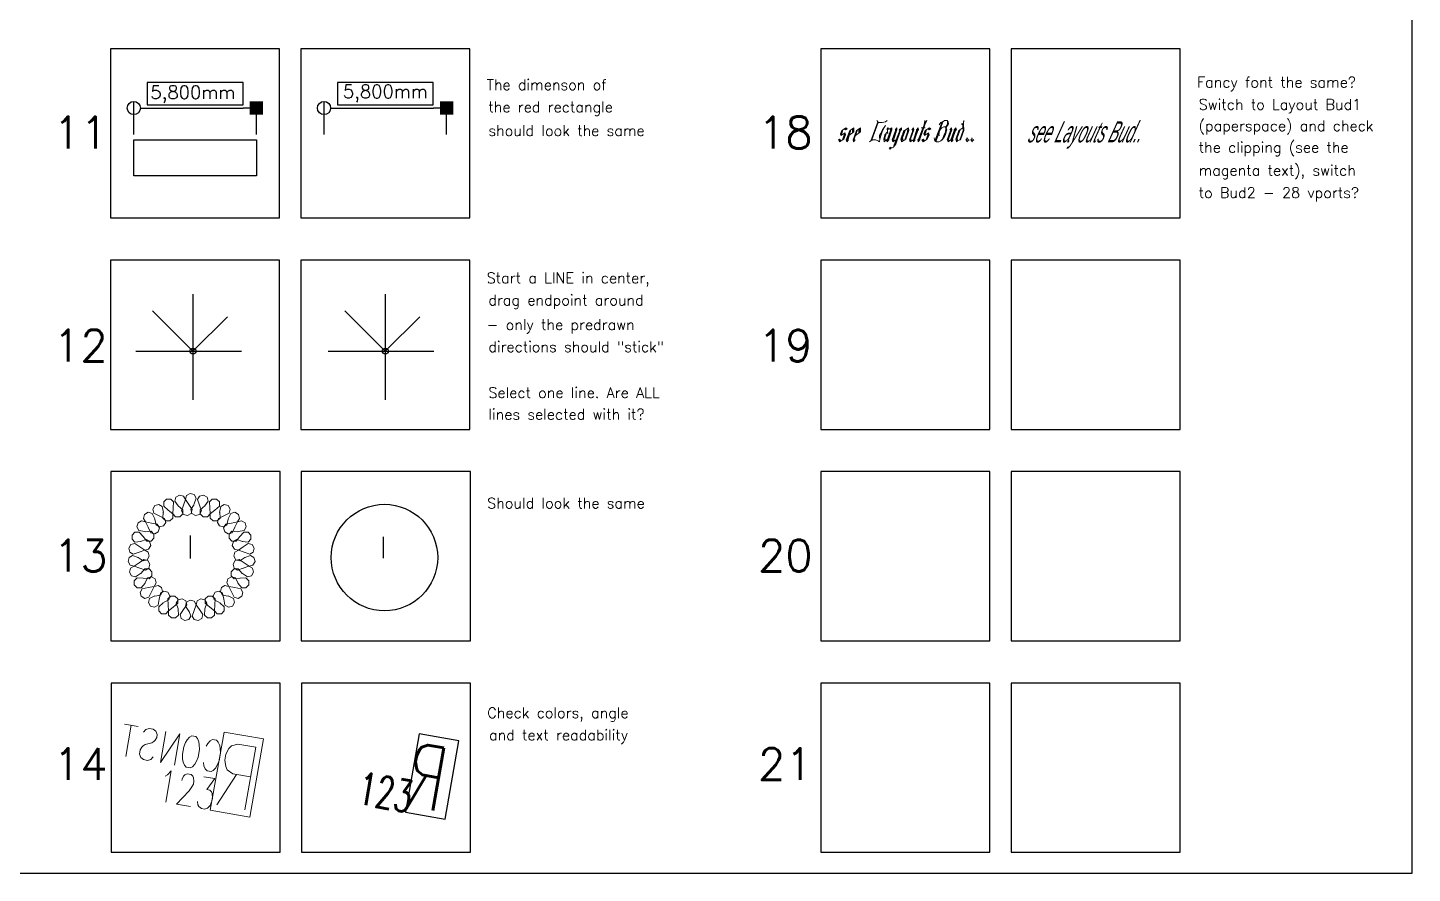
# Model space of a CAD drawing. Header units: millimetres. Extents: x -1200100 to -1200000, y -800080 to -800000.
# Drawn here: x -1200065.5 to -1200000, y -800080 to -800040 of the extents above; entities that cross this region are included whole.
import ezdxf

# ---------------------------------------------------------------- set-up
doc = ezdxf.new("R2010")
doc.units = ezdxf.units.MM
doc.header["$LTSCALE"] = 0.05
doc.header["$PDMODE"] = 4
doc.header["$PDSIZE"] = 2
for name, color, linetype in [('Drawing Contents', 9, 'Continuous'), ('In Question', 7, 'Continuous'), ('Should Look Like This', 7, 'Continuous')]:
    doc.layers.add(name, color=color, linetype=linetype)
doc.styles.add('Fancy', font='gothici.shx', dxfattribs={"width": 0.5, "oblique": 20, "height": 1})
doc.styles.get("Standard").update_dxf_attribs({"font": 'simplex.shx'})
doc.linetypes.add('IZOLACE', pattern='A,0.00254,-2.54,[134,ltypeshp.shx,S=2.54,R=0,X=-2.54,Y=0],-5.08,[134,ltypeshp.shx,S=2.54,R=180,X=2.54,Y=0],-2.54', length=10.16254)
doc.dimstyles.new('Budweiser', dxfattribs={"dimscale": 0.25, "dimtxt": 2.5, "dimasz": 2.5, "dimexe": 1.25, "dimexo": 1, "dimgap": -0.625, "dimtad": 1, "dimdec": 3, "dimzin": 1, "dimtxsty": 'Standard', "dimblk": 'DOTBLANK', "dimcen": 2.5, "dimclrt": 4, "dimadec": 0, "dimazin": 0, "dimtfac": 1, "dimtdec": 3, "dimtmove": 0, "dimatfit": 3, "dimfxl": 0, "dimlwd": 30, "dimarcsym": 0})

# ---------------------------------------------------------------- blocks, each defined once
blk = doc.blocks.new('_DotBlank')
at = {"color": 0, "linetype": 'ByBlock', "lineweight": -2}
blk.add_line((-0.5, 0), (-1, 0), dxfattribs=at)
blk.add_circle((0, 0), 0.5, dxfattribs=at)
blk = doc.blocks.new('_BoxFilled')
at = {"color": 0, "linetype": 'ByBlock', "lineweight": -2}
blk.add_line((-0.5, 0), (-1, 0), dxfattribs=at)
at = {"color": 0, "linetype": 'ByBlock'}
blk.add_solid([(-0.5, 0.5), (0.5, 0.5), (-0.5, -0.5), (0.5, -0.5)], dxfattribs=at)
blk = doc.blocks.new('*D1')
at = {"layer": 'Defpoints', "color": 0}
for p in [(-1200045.679, -800043.8), (-1200051.479, -800045.3), (-1200045.679, -800045.3)]:
    blk.add_point(p, dxfattribs=at)
at = {"layer": 'In Question', "color": 0, "lineweight": 30}
for p, q in [((-1200046.309, -800042.587), (-1200050.848, -800042.587)), ((-1200050.848, -800042.587), (-1200050.848, -800043.644)), ((-1200046.309, -800043.644), (-1200046.309, -800042.587)), ((-1200050.854, -800043.8), (-1200046.304, -800043.8)), ((-1200050.848, -800043.644), (-1200046.309, -800043.644))]:
    blk.add_line(p, q, dxfattribs=at)
at = {"layer": 'In Question', "color": 0, "lineweight": -2}
for p, q in [((-1200051.479, -800045.05), (-1200051.479, -800043.488)), ((-1200045.679, -800045.05), (-1200045.679, -800043.488))]:
    blk.add_line(p, q, dxfattribs=at)
at = {"layer": 'In Question', "color": 0, "lineweight": 30, "xscale": 0.625, "yscale": 0.625, "zscale": 0.625, "rotation": 180}
blk.add_blockref('_DotBlank', (-1200051.479, -800043.8), dxfattribs=at)
at = {"layer": 'In Question', "color": 0, "lineweight": 30, "xscale": 0.625, "yscale": 0.625, "zscale": 0.625}
blk.add_blockref('_BoxFilled', (-1200045.679, -800043.8), dxfattribs=at)
at = {"layer": 'In Question', "color": 4, "insert": (-1200048.579, -800043.115), "char_height": 0.625, "attachment_point": 5}
blk.add_mtext('5,800mm', dxfattribs=at)
blk = doc.blocks.new('BUD')
blk.add_lwpolyline([(-0.9, 1.3), (1, 1.3), (1, -1.2), (-0.9, -1.2)], close=True)
at = {"color": 0}
blk.add_text('R', height=2, dxfattribs=at).set_placement((-0.6, -1))
at = {"color": 1, "flags": 1}
blk.add_attdef('INVISIBLE', (1, 1.3), '', height=1, dxfattribs=at)
at = {"color": 5, "flags": 2}
blk.add_attdef('CONST', (1, 0), '', height=1, dxfattribs=at)
at = {"color": 97}
blk.add_attdef('ATR', (1, -1.2), '', height=1, dxfattribs=at)

msp = doc.modelspace()

# ---------------------------------------------------------------- linework, layer by layer
at = {"color": 0, "linetype": 'ByBlock', "lineweight": -2}
for p, q in [((-1200060.1662, -800043.8), (-1200059.8537, -800043.8)), ((-1200054.9912, -800043.8), (-1200055.3037, -800043.8))]:
    msp.add_line(p, q, dxfattribs=at)
msp.add_circle((-1200060.4787, -800043.8), 0.3125, dxfattribs=at)
at = {"color": 0, "linetype": 'ByBlock'}
msp.add_solid([(-1200054.9912, -800043.4875), (-1200054.3662, -800043.4875), (-1200054.9912, -800044.1125), (-1200054.3662, -800044.1125)], dxfattribs=at)
at = {"layer": 'Drawing Contents'}
for points in [[(-1200000, -800000), (-1200100, -800000), (-1200100, -800080), (-1200000, -800080)], [(-1200061.5787, -800049), (-1200053.5787, -800049), (-1200053.5787, -800041), (-1200061.5787, -800041)], [(-1200052.5787, -800049), (-1200044.5787, -800049), (-1200044.5787, -800041), (-1200052.5787, -800041)], [(-1200027.9787, -800049), (-1200019.9787, -800049), (-1200019.9787, -800041), (-1200027.9787, -800041)], [(-1200018.9787, -800049), (-1200010.9787, -800049), (-1200010.9787, -800041), (-1200018.9787, -800041)], [(-1200061.5787, -800059), (-1200053.5787, -800059), (-1200053.5787, -800051), (-1200061.5787, -800051)], [(-1200052.5787, -800059), (-1200044.5787, -800059), (-1200044.5787, -800051), (-1200052.5787, -800051)], [(-1200027.9787, -800059), (-1200019.9787, -800059), (-1200019.9787, -800051), (-1200027.9787, -800051)], [(-1200018.9787, -800059), (-1200010.9787, -800059), (-1200010.9787, -800051), (-1200018.9787, -800051)], [(-1200061.5555, -800069), (-1200053.5555, -800069), (-1200053.5555, -800061), (-1200061.5555, -800061)], [(-1200052.5555, -800069), (-1200044.5555, -800069), (-1200044.5555, -800061), (-1200052.5555, -800061)], [(-1200027.9787, -800069), (-1200019.9787, -800069), (-1200019.9787, -800061), (-1200027.9787, -800061)], [(-1200018.9787, -800069), (-1200010.9787, -800069), (-1200010.9787, -800061), (-1200018.9787, -800061)], [(-1200061.5488, -800079), (-1200053.5488, -800079), (-1200053.5488, -800071), (-1200061.5488, -800071)], [(-1200052.5488, -800079), (-1200044.5488, -800079), (-1200044.5488, -800071), (-1200052.5488, -800071)], [(-1200027.9787, -800079), (-1200019.9787, -800079), (-1200019.9787, -800071), (-1200027.9787, -800071)], [(-1200018.9787, -800079), (-1200010.9787, -800079), (-1200010.9787, -800071), (-1200018.9787, -800071)]]:
    msp.add_lwpolyline(points, close=True, dxfattribs=at)
at = {"layer": 'In Question', "color": 6}
for p, q in [((-1200048.5787, -800052.6), (-1200048.5787, -800057.6)), ((-1200050.4879, -800053.3908), (-1200048.5787, -800055.3)), ((-1200048.5787, -800055.3), (-1200046.9523, -800053.6737)), ((-1200051.2787, -800055.3), (-1200046.2787, -800055.3))]:
    msp.add_line(p, q, dxfattribs=at)
msp.add_circle((-1200048.5787, -800055.3), 0.1414, dxfattribs=at)
at = {"layer": 'In Question', "linetype": 'IZOLACE'}
msp.add_circle((-1200048.6193, -800065.064), 2.5182, dxfattribs=at)
at = {"layer": 'In Question'}
msp.add_point((-1200048.6712, -800065.0904), dxfattribs=at)
at = {"layer": 'Should Look Like This', "lineweight": 30}
for p, q in [((-1200055.3093, -800042.5872), (-1200059.848, -800042.5872)), ((-1200059.848, -800042.5872), (-1200059.848, -800043.6438)), ((-1200055.3093, -800043.6438), (-1200055.3093, -800042.5872)), ((-1200059.8537, -800043.8), (-1200055.3037, -800043.8)), ((-1200059.848, -800043.6438), (-1200055.3093, -800043.6438))]:
    msp.add_line(p, q, dxfattribs=at)
at = {"layer": 'Should Look Like This'}
for p, q in [((-1200060.4787, -800045.05), (-1200060.4787, -800043.4875)), ((-1200054.6787, -800045.05), (-1200054.6787, -800043.4875)), ((-1200057.8094, -800064.0272), (-1200057.8094, -800065.1146))]:
    msp.add_line(p, q, dxfattribs=at)
at = {"layer": 'Should Look Like This', "color": 6}
for p, q in [((-1200057.6787, -800052.6), (-1200057.6787, -800057.6)), ((-1200059.5879, -800053.3908), (-1200057.6787, -800055.3)), ((-1200057.6787, -800055.3), (-1200056.0523, -800053.6737)), ((-1200060.3787, -800055.3), (-1200055.3787, -800055.3))]:
    msp.add_line(p, q, dxfattribs=at)
at = {"layer": 'Should Look Like This', "color": 1, "lineweight": 0}
for points in [[(-1200025.282, -800044.4515), (-1200025.6199, -800045.3459)], [(-1200025.3218, -800044.3919), (-1200025.282, -800044.4515), (-1200025.2025, -800044.4913), (-1200025.0833, -800044.4913), (-1200024.9243, -800044.4515), (-1200024.8448, -800044.3919)], [(-1200023.0362, -800044.4913), (-1200023.056, -800044.3919), (-1200023.0958, -800044.5906), (-1200023.3542, -800045.2664), (-1200023.3939, -800045.3061), (-1200023.374, -800045.4055)], [(-1200023.0362, -800044.4913), (-1200022.9567, -800044.3919), (-1200023.056, -800044.5906), (-1200023.2945, -800045.2664), (-1200023.2945, -800045.3061), (-1200023.374, -800045.4055)], [(-1200022.2412, -800044.4515), (-1200022.579, -800045.3459)], [(-1200022.2213, -800044.4515), (-1200022.5393, -800045.3459)], [(-1200022.1219, -800044.3919), (-1200022.2014, -800044.4515), (-1200022.5194, -800045.3459), (-1200022.4995, -800045.4055)], [(-1200022.3803, -800044.5906), (-1200022.3008, -800044.4913), (-1200022.2412, -800044.4515), (-1200022.1219, -800044.3919), (-1200022.0027, -800044.3919), (-1200021.9629, -800044.4515), (-1200021.943, -800044.5509), (-1200021.9828, -800044.6304), (-1200022.0424, -800044.7298)], [(-1200022.0027, -800044.3919), (-1200021.9828, -800044.4515), (-1200021.9828, -800044.5509), (-1200022.0225, -800044.6304), (-1200022.0623, -800044.69)], [(-1200021.2474, -800044.5509), (-1200021.2077, -800044.3919), (-1200021.2275, -800044.5509), (-1200021.2077, -800044.8689), (-1200021.3667, -800045.3061)], [(-1200026.9913, -800044.8689), (-1200027.0509, -800045.0279), (-1200027.031, -800045.1074), (-1200026.8323, -800044.9683), (-1200026.8124, -800045.0676), (-1200026.8919, -800045.2664)], [(-1200026.9714, -800044.8689), (-1200027.0112, -800045.0279), (-1200027.0112, -800045.0676)], [(-1200026.9913, -800044.8689), (-1200026.7925, -800044.7298), (-1200026.7329, -800044.7894), (-1200026.8124, -800044.8291), (-1200026.8522, -800044.7894)], [(-1200026.9317, -800044.8291), (-1200026.9913, -800045.0279), (-1200026.9913, -800045.0676)], [(-1200026.872, -800045.0279), (-1200026.872, -800045.0676), (-1200026.9515, -800045.3061)], [(-1200026.8522, -800045.0279), (-1200026.8522, -800045.0676), (-1200026.9118, -800045.2664)], [(-1200026.8323, -800044.7894), (-1200026.7727, -800044.7894)], [(-1200026.6137, -800044.8689), (-1200026.7727, -800045.3061), (-1200026.7528, -800045.4055), (-1200026.6733, -800045.3061)], [(-1200026.5938, -800044.8689), (-1200026.7329, -800045.3061), (-1200026.7329, -800045.3459)], [(-1200026.554, -800044.8291), (-1200026.6932, -800045.2664), (-1200026.6932, -800045.3061), (-1200026.6733, -800045.3061)], [(-1200026.6137, -800044.8689), (-1200026.4149, -800044.7298), (-1200026.4149, -800044.9285), (-1200026.6534, -800045.1074)], [(-1200026.4745, -800044.7894), (-1200026.4745, -800044.9683)], [(-1200026.4547, -800044.7894), (-1200026.4348, -800044.9285)], [(-1200026.2957, -800044.8689), (-1200026.4547, -800045.3061), (-1200026.4348, -800045.4055), (-1200026.3553, -800045.3061)], [(-1200026.2758, -800044.8689), (-1200026.4348, -800045.3061), (-1200026.4348, -800045.3459)], [(-1200026.236, -800044.8291), (-1200026.395, -800045.2664), (-1200026.395, -800045.3061), (-1200026.3553, -800045.3061)], [(-1200026.2957, -800044.8689), (-1200026.0969, -800044.7298), (-1200026.0969, -800044.9285), (-1200026.3354, -800045.1074)], [(-1200026.1764, -800044.7894), (-1200026.1764, -800044.9683)], [(-1200026.1565, -800044.7894), (-1200026.1367, -800044.9285)], [(-1200025.282, -800044.4913), (-1200025.5802, -800045.3061)], [(-1200025.2025, -800044.4913), (-1200025.2622, -800044.4913), (-1200025.5603, -800045.3061), (-1200025.5007, -800045.3061)], [(-1200024.9243, -800044.6304), (-1200025.0237, -800044.7894), (-1200025.0833, -800044.8689), (-1200025.1628, -800045.0279), (-1200025.2025, -800045.1074), (-1200025.2025, -800045.2068), (-1200025.1827, -800045.2664)], [(-1200024.9243, -800044.6304), (-1200024.9839, -800044.7298), (-1200025.0833, -800044.9285), (-1200025.123, -800045.0676), (-1200025.1827, -800045.2664), (-1200025.2025, -800045.4055)], [(-1200025.0435, -800044.8291), (-1200025.123, -800044.9683), (-1200025.1827, -800045.1074), (-1200025.1827, -800045.2068)], [(-1200024.8249, -800044.9285), (-1200024.9442, -800045.0676), (-1200025.0038, -800045.2664), (-1200024.9839, -800045.4055), (-1200024.8647, -800045.3061)], [(-1200024.9243, -800045.0676), (-1200024.9839, -800045.2664), (-1200024.9839, -800045.3459)], [(-1200024.8647, -800044.9683), (-1200024.9442, -800045.2068), (-1200024.9243, -800045.3459)], [(-1200024.7057, -800044.7894), (-1200024.6858, -800044.8689), (-1200024.8249, -800045.2664), (-1200024.8647, -800045.3061), (-1200024.8448, -800045.4055), (-1200024.7653, -800045.3061)], [(-1200024.805, -800045.0279), (-1200024.8448, -800044.7894), (-1200024.805, -800044.7298), (-1200024.7852, -800044.7894), (-1200024.8249, -800044.8291)], [(-1200024.646, -800044.7894), (-1200024.646, -800044.8291), (-1200024.805, -800045.2664), (-1200024.8448, -800045.3061), (-1200024.8249, -800045.3459), (-1200024.7852, -800045.3061), (-1200024.805, -800045.2664)], [(-1200024.7852, -800044.7894), (-1200024.7057, -800044.7894), (-1200024.6262, -800044.7298), (-1200024.6262, -800044.8291), (-1200024.7653, -800045.2664), (-1200024.7653, -800045.3061)], [(-1200024.169, -800044.7298), (-1200024.169, -800044.8291), (-1200024.2088, -800044.8689), (-1200024.4274, -800045.5049), (-1200024.487, -800045.5844), (-1200024.5268, -800045.644), (-1200024.6063, -800045.6838), (-1200024.646, -800045.6838), (-1200024.6659, -800045.644), (-1200024.7454, -800045.6838), (-1200024.7057, -800045.7434), (-1200024.646, -800045.6838)], [(-1200024.169, -800044.7298), (-1200024.2684, -800044.8291), (-1200024.2485, -800044.8689), (-1200024.5069, -800045.5446), (-1200024.5467, -800045.644), (-1200024.6063, -800045.6838)], [(-1200024.4672, -800044.8291), (-1200024.4473, -800044.8291), (-1200024.4473, -800044.8689), (-1200024.6063, -800045.3061), (-1200024.5665, -800045.4055), (-1200024.4075, -800045.3061)], [(-1200024.4075, -800044.7894), (-1200024.4075, -800044.8291), (-1200024.5864, -800045.3061), (-1200024.5467, -800045.3459)], [(-1200024.4672, -800044.8291), (-1200024.3877, -800044.7298), (-1200024.3877, -800044.8291), (-1200024.5268, -800045.2664), (-1200024.5069, -800045.3459)], [(-1200024.2287, -800044.8689), (-1200024.1889, -800044.8291), (-1200024.1889, -800044.7894), (-1200024.2287, -800044.8291), (-1200024.2287, -800044.8689), (-1200024.4672, -800045.5446), (-1200024.5069, -800045.5844)], [(-1200024.0498, -800044.8689), (-1200024.1889, -800045.2664), (-1200024.169, -800045.4055), (-1200024.01, -800045.3061), (-1200023.9504, -800045.2664)], [(-1200024.01, -800044.8689), (-1200024.1492, -800045.2664), (-1200024.1492, -800045.3459)], [(-1200023.9703, -800044.8291), (-1200024.1094, -800045.2068), (-1200024.0895, -800045.3459)], [(-1200024.0498, -800044.8689), (-1200023.9703, -800044.8291), (-1200023.8312, -800044.7298), (-1200023.8113, -800044.8689), (-1200023.9504, -800045.2664)], [(-1200023.8908, -800044.7894), (-1200023.8709, -800044.9285), (-1200024.01, -800045.3061)], [(-1200023.8312, -800044.7894), (-1200023.8312, -800044.8689), (-1200023.9703, -800045.2664)], [(-1200023.6722, -800044.8291), (-1200023.6523, -800044.8291), (-1200023.6324, -800044.8689), (-1200023.7914, -800045.3061), (-1200023.7517, -800045.4055), (-1200023.5927, -800045.3061)], [(-1200023.5927, -800044.7894), (-1200023.5927, -800044.8291), (-1200023.7715, -800045.3061), (-1200023.7318, -800045.3459)], [(-1200023.6722, -800044.8291), (-1200023.5927, -800044.7298), (-1200023.5728, -800044.8291), (-1200023.7318, -800045.2664), (-1200023.692, -800045.3459)], [(-1200023.374, -800044.7298), (-1200023.4535, -800044.8291), (-1200023.4535, -800044.8689), (-1200023.5927, -800045.3061), (-1200023.5927, -800045.4055), (-1200023.5132, -800045.3061)], [(-1200023.4138, -800044.8689), (-1200023.374, -800044.8291), (-1200023.3939, -800044.7894), (-1200023.4337, -800044.8291), (-1200023.4138, -800044.8689), (-1200023.5728, -800045.3061), (-1200023.5728, -800045.3459)], [(-1200023.374, -800044.7298), (-1200023.3542, -800044.8291), (-1200023.3939, -800044.8689), (-1200023.533, -800045.2664), (-1200023.533, -800045.3061), (-1200023.5132, -800045.3061)], [(-1200023.0362, -800044.4913), (-1200023.3144, -800045.2664), (-1200023.3542, -800045.3061), (-1200023.3542, -800045.3459), (-1200023.3144, -800045.3061), (-1200023.3144, -800045.2664)], [(-1200023.2349, -800044.7298), (-1200023.1554, -800044.7298)], [(-1200023.1157, -800044.7298), (-1200023.0362, -800044.7298)], [(-1200023.0402, -800044.8689), (-1200023.0999, -800045.0279), (-1200023.08, -800045.1074), (-1200022.8812, -800044.9683), (-1200022.8614, -800045.0676), (-1200022.9409, -800045.2664)], [(-1200023.0204, -800044.8689), (-1200023.0601, -800045.0279), (-1200023.0601, -800045.0676)], [(-1200023.0402, -800044.8689), (-1200022.8415, -800044.7298), (-1200022.7819, -800044.7894), (-1200022.8614, -800044.8291), (-1200022.9011, -800044.7894)], [(-1200022.9806, -800044.8291), (-1200023.0402, -800045.0279), (-1200023.0402, -800045.0676)], [(-1200022.921, -800045.0279), (-1200022.921, -800045.0676), (-1200023.0005, -800045.3061)], [(-1200022.9011, -800045.0279), (-1200022.9011, -800045.0676), (-1200022.9607, -800045.2664)], [(-1200022.8812, -800044.7894), (-1200022.8216, -800044.7894)], [(-1200022.3604, -800045.1074), (-1200022.4002, -800045.0676), (-1200022.3803, -800044.9683), (-1200022.3604, -800044.8689), (-1200022.3008, -800044.7894), (-1200022.261, -800044.7298), (-1200022.1617, -800044.69), (-1200022.0822, -800044.69), (-1200022.0424, -800044.7298), (-1200022.0225, -800044.8291), (-1200022.0424, -800044.9285), (-1200022.0822, -800045.0676), (-1200022.1617, -800045.2068), (-1200022.2412, -800045.3061), (-1200022.3008, -800045.3459), (-1200022.4002, -800045.4055), (-1200022.4995, -800045.4055), (-1200022.579, -800045.3459), (-1200022.5989, -800045.3061), (-1200022.6188, -800045.2068)], [(-1200022.0822, -800044.69), (-1200022.0623, -800044.7894), (-1200022.0822, -800044.9285), (-1200022.1617, -800045.1074), (-1200022.2213, -800045.2664), (-1200022.3008, -800045.3459)], [(-1200022.0424, -800044.8291), (-1200022.0623, -800044.9285), (-1200022.1219, -800045.1074), (-1200022.1815, -800045.2068)], [(-1200021.9828, -800044.4913), (-1200021.9629, -800044.5509), (-1200022.0027, -800044.6304), (-1200022.0623, -800044.7298)], [(-1200021.8834, -800044.8291), (-1200021.8635, -800044.8291), (-1200021.8437, -800044.8689), (-1200022.0027, -800045.3061), (-1200021.9629, -800045.4055), (-1200021.8238, -800045.3061)], [(-1200021.8238, -800044.7894), (-1200021.8039, -800044.8291), (-1200021.9828, -800045.3061), (-1200021.9629, -800045.3459)], [(-1200021.8834, -800044.8291), (-1200021.8039, -800044.7298), (-1200021.784, -800044.8291), (-1200021.943, -800045.2664), (-1200021.9033, -800045.3459)], [(-1200021.5853, -800044.7298), (-1200021.6648, -800044.8291), (-1200021.6648, -800044.8689), (-1200021.8238, -800045.3061), (-1200021.8039, -800045.4055), (-1200021.7244, -800045.3061)], [(-1200021.6449, -800044.8689), (-1200021.6052, -800044.8291), (-1200021.6052, -800044.7894), (-1200021.6449, -800044.8291), (-1200021.6449, -800044.8689), (-1200021.784, -800045.3061), (-1200021.784, -800045.3459)], [(-1200021.5853, -800044.7298), (-1200021.5654, -800044.8291), (-1200021.6052, -800044.8689), (-1200021.7443, -800045.2664), (-1200021.7443, -800045.3061), (-1200021.7244, -800045.3061)], [(-1200021.2673, -800044.7298), (-1200021.4462, -800044.8689), (-1200021.5853, -800045.2664), (-1200021.5654, -800045.4055), (-1200021.5058, -800045.3459), (-1200021.4064, -800045.3061), (-1200021.3667, -800045.3061)], [(-1200021.4263, -800044.8689), (-1200021.5654, -800045.2664), (-1200021.5455, -800045.3459)], [(-1200021.3865, -800044.8291), (-1200021.5257, -800045.2068), (-1200021.5058, -800045.3459)], [(-1200021.2474, -800044.5509), (-1200021.3269, -800044.5509), (-1200021.2673, -800044.5906), (-1200021.2474, -800044.8689), (-1200021.4064, -800045.3061)], [(-1200021.2474, -800044.5509), (-1200021.2275, -800044.8689), (-1200021.3667, -800045.2664)], [(-1200026.8919, -800045.2664), (-1200027.0907, -800045.4055), (-1200027.1503, -800045.3061), (-1200027.0907, -800045.2664), (-1200027.031, -800045.3459)], [(-1200027.0907, -800045.3061), (-1200027.0708, -800045.3459)], [(-1200025.6795, -800045.4055), (-1200025.6199, -800045.3459), (-1200025.5007, -800045.3061), (-1200025.3814, -800045.3061), (-1200025.2622, -800045.3459), (-1200025.2025, -800045.4055)], [(-1200024.6659, -800045.6838), (-1200024.7057, -800045.6838)], [(-1200022.9409, -800045.2664), (-1200023.1396, -800045.4055), (-1200023.1992, -800045.3061), (-1200023.1396, -800045.2664), (-1200023.08, -800045.3459)], [(-1200023.1396, -800045.3061), (-1200023.1197, -800045.3459)], [(-1200021.1282, -800045.3052), (-1200021.1083, -800045.3052), (-1200021.0685, -800045.2654), (-1200021.0685, -800045.2058), (-1200021.0288, -800045.2654), (-1200020.9692, -800045.3052)], [(-1200021.1282, -800045.3061), (-1200021.1083, -800045.3061), (-1200021.0685, -800045.3459), (-1200021.0685, -800045.4055), (-1200021.0288, -800045.3459), (-1200020.9692, -800045.3061)], [(-1200020.8991, -800045.3052), (-1200020.8792, -800045.3052), (-1200020.8394, -800045.2654), (-1200020.8394, -800045.2058), (-1200020.7997, -800045.2654), (-1200020.7401, -800045.3052)], [(-1200020.8991, -800045.3061), (-1200020.8792, -800045.3061), (-1200020.8394, -800045.3459), (-1200020.8394, -800045.4055), (-1200020.7997, -800045.3459), (-1200020.7401, -800045.3061)], [(-1200055.2299, -800076.9911), (-1200054.7079, -800074.0372), (-1200055.553, -800073.888), (-1200055.8589, -800073.9779), (-1200055.9774, -800074.1022), (-1200056.1208, -800074.3679), (-1200056.1686, -800074.649), (-1200056.1247, -800074.9472), (-1200056.0558, -800075.104), (-1200055.7996, -800075.2952), (-1200054.9565, -800075.4424)], [(-1200055.6123, -800075.3277), (-1200056.5415, -800076.7598)]]:
    msp.add_lwpolyline(points, dxfattribs=at)
at = {"layer": 'Should Look Like This', "color": 1}
msp.add_lwpolyline([(-1200060.4787, -800045.3), (-1200054.6787, -800045.3), (-1200054.6787, -800047), (-1200060.4787, -800047)], close=True, dxfattribs=at)
at = {"layer": 'Should Look Like This', "color": 7, "lineweight": 0}
for points in [[(-1200058.0323, -800062.3232), (-1200058.1301, -800062.1552), (-1200058.3179, -800062.105), (-1200058.4859, -800062.2028), (-1200058.5362, -800062.3907)], [(-1200057.5284, -800062.2571), (-1200057.6249, -800062.0891), (-1200057.8127, -800062.0389), (-1200057.982, -800062.1354), (-1200058.0323, -800062.3232)], [(-1200056.9584, -800062.3907), (-1200057.0086, -800062.2028), (-1200057.1766, -800062.105), (-1200057.3644, -800062.1552), (-1200057.4609, -800062.3232)], [(-1200059.1273, -800062.6525), (-1200059.2953, -800062.556), (-1200059.4831, -800062.6062), (-1200059.5796, -800062.7742), (-1200059.5294, -800062.962)], [(-1200059.1273, -800062.6525), (-1200059.0731, -800062.9316)], [(-1200058.5943, -800062.4343), (-1200058.7319, -800062.2967), (-1200058.925, -800062.2967), (-1200059.0625, -800062.4343), (-1200059.0625, -800062.6287)], [(-1200058.8483, -800062.8152), (-1200059.0625, -800062.6287)], [(-1200058.8496, -800062.8152), (-1200058.634, -800063.0003)], [(-1200058.8483, -800062.8152), (-1200058.847, -800062.8152)], [(-1200058.634, -800063.0003), (-1200058.6142, -800062.7173)], [(-1200058.634, -800063.0003), (-1200058.4965, -800063.1379), (-1200058.3021, -800063.1379), (-1200058.1645, -800063.0003), (-1200058.1645, -800062.8059)], [(-1200058.5943, -800062.4343), (-1200058.6142, -800062.7173)], [(-1200058.3774, -800062.6247), (-1200058.5362, -800062.3907)], [(-1200058.3788, -800062.6208), (-1200058.1645, -800062.8059)], [(-1200058.3774, -800062.6247), (-1200058.3761, -800062.6247)], [(-1200058.2174, -800062.8602), (-1200058.1248, -800062.5917)], [(-1200058.2174, -800062.8602), (-1200058.1209, -800063.0294), (-1200057.9331, -800063.0797), (-1200057.7651, -800062.9818), (-1200057.7149, -800062.794)], [(-1200058.0323, -800062.3232), (-1200058.1248, -800062.5917)], [(-1200057.8722, -800062.5586), (-1200058.0323, -800062.3232)], [(-1200057.8736, -800062.5586), (-1200057.8722, -800062.5586)], [(-1200057.8736, -800062.5586), (-1200057.7149, -800062.794)], [(-1200057.7797, -800062.794), (-1200057.621, -800062.5586)], [(-1200057.7797, -800062.794), (-1200057.7294, -800062.9818), (-1200057.5614, -800063.0797), (-1200057.3736, -800063.0294), (-1200057.2758, -800062.8602)], [(-1200057.5284, -800062.2571), (-1200057.621, -800062.5256)], [(-1200057.3683, -800062.5917), (-1200057.4609, -800062.3232)], [(-1200057.3683, -800062.5917), (-1200057.367, -800062.5917)], [(-1200057.3683, -800062.5917), (-1200057.2758, -800062.8602)], [(-1200057.33, -800062.8059), (-1200057.1144, -800062.6195)], [(-1200057.33, -800062.8059), (-1200057.33, -800063.0003), (-1200057.1924, -800063.1379), (-1200056.998, -800063.1379), (-1200056.8605, -800063.0003)], [(-1200056.9584, -800062.3907), (-1200057.1171, -800062.6247)], [(-1200056.4307, -800062.6287), (-1200056.4307, -800062.4343), (-1200056.5682, -800062.2967), (-1200056.7626, -800062.2967), (-1200056.9002, -800062.4343)], [(-1200056.8803, -800062.7173), (-1200056.9002, -800062.4343)], [(-1200056.8803, -800062.7173), (-1200056.879, -800062.7173)], [(-1200056.8803, -800062.7173), (-1200056.8605, -800063.0003)], [(-1200056.8592, -800063.0003), (-1200056.6449, -800062.8152)], [(-1200056.4307, -800062.6287), (-1200056.6449, -800062.8152)], [(-1200056.4214, -800062.9316), (-1200056.3672, -800062.6525)], [(-1200055.9638, -800062.962), (-1200055.9135, -800062.7742), (-1200056.0114, -800062.6062), (-1200056.1992, -800062.556), (-1200056.3672, -800062.6525)], [(-1200059.9222, -800063.3786), (-1200060.11, -800063.327), (-1200060.278, -800063.4249), (-1200060.3282, -800063.6127), (-1200060.2317, -800063.7806)], [(-1200059.6127, -800062.9739), (-1200059.8005, -800062.9236), (-1200059.9685, -800063.0215), (-1200060.0187, -800063.2093), (-1200059.9209, -800063.3773)], [(-1200059.9222, -800063.3786), (-1200059.7979, -800063.6338)], [(-1200059.6431, -800063.4315), (-1200059.9209, -800063.3773)], [(-1200059.6431, -800063.4315), (-1200059.6418, -800063.4315)], [(-1200059.6431, -800063.4315), (-1200059.3641, -800063.4857)], [(-1200059.6127, -800062.9739), (-1200059.4884, -800063.2291)], [(-1200059.2741, -800063.0863), (-1200059.5294, -800062.962)], [(-1200059.4223, -800063.5201), (-1200059.4765, -800063.241)], [(-1200059.4223, -800063.5201), (-1200059.2543, -800063.6167), (-1200059.0665, -800063.5664), (-1200058.9686, -800063.3984), (-1200059.0189, -800063.2106)], [(-1200059.2741, -800063.0863), (-1200059.2728, -800063.0863)], [(-1200059.2741, -800063.0863), (-1200059.0189, -800063.2106)], [(-1200059.1035, -800063.1948), (-1200059.0837, -800062.9117)], [(-1200059.1035, -800063.1948), (-1200058.966, -800063.3323), (-1200058.7716, -800063.3323), (-1200058.634, -800063.1948), (-1200058.634, -800063.0003)], [(-1200056.8592, -800063.0003), (-1200056.8592, -800063.1948), (-1200056.7216, -800063.3323), (-1200056.5272, -800063.3323), (-1200056.3897, -800063.1948)], [(-1200056.4743, -800063.2106), (-1200056.5246, -800063.3984), (-1200056.428, -800063.5664), (-1200056.2402, -800063.6167), (-1200056.0722, -800063.5201)], [(-1200056.4743, -800063.2106), (-1200056.2191, -800063.0863)], [(-1200056.4214, -800062.9316), (-1200056.4201, -800062.9316)], [(-1200056.4108, -800062.9117), (-1200056.3897, -800063.1948)], [(-1200055.9638, -800062.962), (-1200056.2191, -800063.0863)], [(-1200056.1291, -800063.4857), (-1200055.8514, -800063.4315)], [(-1200056.018, -800063.241), (-1200056.0722, -800063.5201)], [(-1200056.018, -800063.241), (-1200056.0167, -800063.241)], [(-1200056.0061, -800063.2291), (-1200055.8818, -800062.9739)], [(-1200055.5723, -800063.3773), (-1200055.4758, -800063.2093), (-1200055.526, -800063.0215), (-1200055.694, -800062.9236), (-1200055.8818, -800062.9739)], [(-1200055.5723, -800063.3773), (-1200055.8514, -800063.4315)], [(-1200055.6966, -800063.6338), (-1200055.5723, -800063.3786)], [(-1200055.2628, -800063.7806), (-1200055.1663, -800063.6127), (-1200055.2166, -800063.4249), (-1200055.3845, -800063.327), (-1200055.5723, -800063.3786)], [(-1200060.2264, -800063.8613), (-1200060.4208, -800063.8613), (-1200060.5583, -800063.9989), (-1200060.5583, -800064.1933), (-1200060.4208, -800064.3308)], [(-1200059.9526, -800063.8349), (-1200060.2317, -800063.7806)], [(-1200060.2264, -800063.8613), (-1200060.0399, -800064.0756)], [(-1200059.8547, -800064.2898), (-1200060.0399, -800064.0756)], [(-1200059.9433, -800063.8415), (-1200059.6603, -800063.8203)], [(-1200059.9433, -800063.8402), (-1200059.942, -800063.8402)], [(-1200059.8547, -800064.2898), (-1200059.6603, -800064.2898), (-1200059.5228, -800064.1523), (-1200059.5228, -800063.9579), (-1200059.6603, -800063.8203)], [(-1200059.6735, -800063.8878), (-1200059.7979, -800063.6325)], [(-1200059.6735, -800063.8878), (-1200059.4857, -800063.9394), (-1200059.3178, -800063.8415), (-1200059.2675, -800063.6537), (-1200059.3641, -800063.4857)], [(-1200056.1291, -800063.4857), (-1200056.227, -800063.6537), (-1200056.1767, -800063.8415), (-1200056.0088, -800063.938), (-1200055.821, -800063.8878)], [(-1200055.8342, -800063.8203), (-1200055.9717, -800063.9579), (-1200055.9717, -800064.1523), (-1200055.8342, -800064.2898), (-1200055.6398, -800064.2898)], [(-1200055.8342, -800063.8203), (-1200055.5512, -800063.8402)], [(-1200055.6966, -800063.6325), (-1200055.821, -800063.8878)], [(-1200055.6966, -800063.6325), (-1200055.6953, -800063.6325)], [(-1200055.4533, -800064.0756), (-1200055.6398, -800064.2898)], [(-1200055.2628, -800063.7806), (-1200055.5419, -800063.8349)], [(-1200055.4533, -800064.0756), (-1200055.2681, -800063.8613)], [(-1200055.4533, -800064.0756), (-1200055.452, -800064.0756)], [(-1200055.0737, -800064.3308), (-1200054.9362, -800064.1933), (-1200054.9362, -800063.9989), (-1200055.0737, -800063.8613), (-1200055.2681, -800063.8613)], [(-1200060.4327, -800064.397), (-1200060.6205, -800064.4472), (-1200060.717, -800064.6152), (-1200060.6668, -800064.803), (-1200060.4988, -800064.9008)], [(-1200060.4327, -800064.397), (-1200060.1973, -800064.5557)], [(-1200060.1378, -800064.311), (-1200060.4208, -800064.3308)], [(-1200060.2303, -800064.8083), (-1200059.9619, -800064.7157)], [(-1200059.9619, -800064.7144), (-1200060.1973, -800064.5557)], [(-1200060.1642, -800064.3044), (-1200059.8957, -800064.2118)], [(-1200060.1378, -800064.311), (-1200060.1364, -800064.311)], [(-1200060.0293, -800065.2196), (-1200059.8415, -800065.1693), (-1200059.7436, -800065), (-1200059.7939, -800064.8136), (-1200059.9619, -800064.7157)], [(-1200059.9619, -800064.7144), (-1200059.7741, -800064.6641), (-1200059.6775, -800064.4961), (-1200059.7278, -800064.3083), (-1200059.8957, -800064.2118)], [(-1200055.5975, -800064.2105), (-1200055.7654, -800064.3083), (-1200055.817, -800064.4961), (-1200055.7191, -800064.6641), (-1200055.5313, -800064.7144)], [(-1200055.5313, -800064.7157), (-1200055.6993, -800064.8122), (-1200055.7495, -800065), (-1200055.653, -800065.1693), (-1200055.4652, -800065.2196)], [(-1200055.5975, -800064.2105), (-1200055.329, -800064.3044)], [(-1200055.2959, -800064.5557), (-1200055.5313, -800064.7144)], [(-1200055.5313, -800064.7157), (-1200055.2628, -800064.8083)], [(-1200055.0737, -800064.3308), (-1200055.3567, -800064.311)], [(-1200055.2959, -800064.5557), (-1200055.0618, -800064.397)], [(-1200055.2959, -800064.5557), (-1200055.2946, -800064.5557)], [(-1200054.9944, -800064.9008), (-1200054.8264, -800064.803), (-1200054.7762, -800064.6152), (-1200054.874, -800064.4472), (-1200055.0618, -800064.397)], [(-1200060.5319, -800064.9683), (-1200060.6998, -800065.0648), (-1200060.7501, -800065.2526), (-1200060.6536, -800065.4206), (-1200060.4658, -800065.4722)], [(-1200060.5319, -800064.9683), (-1200060.2634, -800065.0609)], [(-1200060.2303, -800064.8083), (-1200060.4988, -800064.9008)], [(-1200060.2303, -800065.3122), (-1200060.4658, -800065.4722)], [(-1200060.0293, -800065.2196), (-1200060.2634, -800065.0609)], [(-1200060.2303, -800064.8083), (-1200060.229, -800064.8083)], [(-1200060.2303, -800065.3135), (-1200059.9949, -800065.1535)], [(-1200060.2303, -800065.3122), (-1200060.2303, -800065.3135)], [(-1200059.9288, -800065.6573), (-1200059.7608, -800065.5608), (-1200059.7106, -800065.373), (-1200059.8084, -800065.2037), (-1200059.9949, -800065.1535)], [(-1200055.4983, -800065.1535), (-1200055.6861, -800065.2037), (-1200055.7826, -800065.373), (-1200055.7324, -800065.5608), (-1200055.5644, -800065.6573)], [(-1200055.4983, -800065.1535), (-1200055.2628, -800065.3135)], [(-1200055.2298, -800065.0596), (-1200055.4652, -800065.2196)], [(-1200054.9944, -800064.9008), (-1200055.2628, -800064.8083)], [(-1200055.0274, -800065.4709), (-1200055.2628, -800065.3122)], [(-1200055.2298, -800065.0609), (-1200054.9613, -800064.9683)], [(-1200055.2298, -800065.0609), (-1200055.2285, -800065.0609)], [(-1200055.2298, -800065.0609), (-1200055.2285, -800065.0609)], [(-1200055.0274, -800065.4709), (-1200054.841, -800065.4206), (-1200054.7431, -800065.2526), (-1200054.7933, -800065.0648), (-1200054.9613, -800064.9683)], [(-1200060.4658, -800065.4722), (-1200060.6337, -800065.5701), (-1200060.684, -800065.7579), (-1200060.5874, -800065.9258), (-1200060.3996, -800065.9761)], [(-1200060.4658, -800065.4722), (-1200060.1973, -800065.5648)], [(-1200060.3229, -800066.025), (-1200060.4605, -800066.1626), (-1200060.4605, -800066.357), (-1200060.3229, -800066.4945), (-1200060.1285, -800066.4945)], [(-1200060.1642, -800065.8174), (-1200060.3996, -800065.9761)], [(-1200060.3229, -800066.025), (-1200060.0399, -800066.0449)], [(-1200059.9288, -800065.6573), (-1200060.1973, -800065.5648)], [(-1200060.1378, -800065.8108), (-1200059.9513, -800065.5965)], [(-1200060.1378, -800065.8108), (-1200060.1364, -800065.8108)], [(-1200059.7569, -800066.0647), (-1200060.0399, -800066.0449)], [(-1200059.9526, -800066.2856), (-1200059.8283, -800066.0303)], [(-1200059.7569, -800066.0647), (-1200059.6193, -800065.9271), (-1200059.6193, -800065.7327), (-1200059.7569, -800065.5965), (-1200059.9513, -800065.5965)], [(-1200059.5188, -800066.4337), (-1200059.4223, -800066.2657), (-1200059.4725, -800066.0779), (-1200059.6405, -800065.98), (-1200059.8283, -800066.0303)], [(-1200055.6662, -800066.0303), (-1200055.8527, -800065.98), (-1200056.022, -800066.0779), (-1200056.0722, -800066.2657), (-1200055.9744, -800066.4337)], [(-1200055.5419, -800065.5952), (-1200055.7363, -800065.5952), (-1200055.8739, -800065.7327), (-1200055.8739, -800065.9271), (-1200055.7363, -800066.0647)], [(-1200055.4533, -800066.0449), (-1200055.7363, -800066.0647)], [(-1200055.6662, -800066.0303), (-1200055.5419, -800066.2856)], [(-1200055.2959, -800065.5648), (-1200055.5644, -800065.6573)], [(-1200055.5419, -800065.5952), (-1200055.3567, -800065.8108)], [(-1200055.4533, -800066.0449), (-1200055.1703, -800066.025)], [(-1200055.4533, -800066.0449), (-1200055.452, -800066.0449)], [(-1200055.3647, -800066.4945), (-1200055.1703, -800066.4945), (-1200055.0327, -800066.357), (-1200055.0327, -800066.1626), (-1200055.1703, -800066.025)], [(-1200055.0949, -800065.9761), (-1200055.329, -800065.8174)], [(-1200055.2959, -800065.5648), (-1200055.0288, -800065.4722)], [(-1200055.2959, -800065.5648), (-1200055.2946, -800065.5648)], [(-1200055.0949, -800065.9761), (-1200054.9071, -800065.9258), (-1200054.8092, -800065.7579), (-1200054.8595, -800065.5701), (-1200055.0288, -800065.4722)], [(-1200060.0756, -800066.5421), (-1200060.1735, -800066.7101), (-1200060.1232, -800066.8979), (-1200059.9552, -800066.9958), (-1200059.7674, -800066.9442)], [(-1200059.9433, -800066.2803), (-1200060.1285, -800066.4945)], [(-1200060.0756, -800066.5421), (-1200059.7979, -800066.4879)], [(-1200059.9433, -800066.2803), (-1200059.942, -800066.2803)], [(-1200059.5188, -800066.4337), (-1200059.7979, -800066.4879)], [(-1200059.6431, -800066.6889), (-1200059.7674, -800066.9442)], [(-1200059.6431, -800066.6903), (-1200059.5188, -800066.435)], [(-1200059.6431, -800066.6903), (-1200059.6418, -800066.6903)], [(-1200059.2093, -800066.8371), (-1200059.1128, -800066.6691), (-1200059.163, -800066.4813), (-1200059.331, -800066.3847), (-1200059.5188, -800066.435)], [(-1200059.2741, -800067.0354), (-1200059.2199, -800066.7564)], [(-1200058.8179, -800067.0659), (-1200058.7676, -800066.8781), (-1200058.8641, -800066.7088), (-1200059.0519, -800066.6585), (-1200059.2199, -800066.7564)], [(-1200056.2733, -800066.7564), (-1200056.4412, -800066.6585), (-1200056.629, -800066.7088), (-1200056.7269, -800066.8767), (-1200056.6767, -800067.0645)], [(-1200055.9757, -800066.435), (-1200056.1635, -800066.3834), (-1200056.3315, -800066.4813), (-1200056.3817, -800066.6691), (-1200056.2839, -800066.8371)], [(-1200056.2733, -800066.7564), (-1200056.2191, -800067.0341)], [(-1200055.9757, -800066.435), (-1200055.8514, -800066.6903)], [(-1200055.6966, -800066.4879), (-1200055.9744, -800066.4337)], [(-1200055.7271, -800066.9442), (-1200055.8514, -800066.6889)], [(-1200055.7271, -800066.9442), (-1200055.5393, -800066.9944), (-1200055.3713, -800066.8979), (-1200055.321, -800066.7101), (-1200055.4176, -800066.5421)], [(-1200055.6966, -800066.4879), (-1200055.4176, -800066.5421)], [(-1200055.6966, -800066.4879), (-1200055.6953, -800066.4879)], [(-1200055.3647, -800066.4945), (-1200055.5512, -800066.2803)], [(-1200059.7317, -800067.0037), (-1200059.782, -800067.1915), (-1200059.6841, -800067.3608), (-1200059.4963, -800067.411), (-1200059.3284, -800067.3132)], [(-1200059.7317, -800067.0037), (-1200059.4765, -800066.8794)], [(-1200059.2093, -800066.8371), (-1200059.4884, -800066.8913)], [(-1200059.2741, -800067.0341), (-1200059.3284, -800067.3132)], [(-1200059.2979, -800067.3952), (-1200059.0837, -800067.2087)], [(-1200059.2979, -800067.3952), (-1200059.2979, -800067.5896), (-1200059.1604, -800067.7271), (-1200058.966, -800067.7271), (-1200058.8284, -800067.5896)], [(-1200059.2741, -800067.0341), (-1200059.2728, -800067.0341)], [(-1200058.8179, -800067.0659), (-1200059.0731, -800067.1889)], [(-1200058.3999, -800067.218), (-1200058.3999, -800067.0235), (-1200058.5375, -800066.886), (-1200058.7306, -800066.886), (-1200058.8681, -800067.0235)], [(-1200058.8483, -800067.3066), (-1200058.8681, -800067.0235)], [(-1200058.8496, -800067.3066), (-1200058.8284, -800067.5896)], [(-1200058.8483, -800067.3066), (-1200058.847, -800067.3066)], [(-1200058.8284, -800067.5896), (-1200058.6129, -800067.4031)], [(-1200058.3999, -800067.218), (-1200058.6142, -800067.4031)], [(-1200057.9661, -800067.2933), (-1200058.0164, -800067.1055), (-1200058.1844, -800067.009), (-1200058.3722, -800067.0592), (-1200058.47, -800067.2272)], [(-1200058.3774, -800067.4957), (-1200058.47, -800067.2272)], [(-1200057.9661, -800067.2933), (-1200058.1248, -800067.5287)], [(-1200057.5284, -800067.2933), (-1200057.6249, -800067.1254), (-1200057.8127, -800067.0751), (-1200057.982, -800067.1717), (-1200058.0323, -800067.3595)], [(-1200057.8722, -800067.5949), (-1200058.0323, -800067.3595)], [(-1200057.5284, -800067.2933), (-1200057.621, -800067.5618)], [(-1200057.0245, -800067.2272), (-1200057.121, -800067.0592), (-1200057.3088, -800067.009), (-1200057.4768, -800067.1055), (-1200057.5271, -800067.2933)], [(-1200057.3683, -800067.5287), (-1200057.5271, -800067.2933)], [(-1200057.0245, -800067.2272), (-1200057.1171, -800067.4957)], [(-1200056.6251, -800067.0235), (-1200056.7626, -800066.886), (-1200056.957, -800066.886), (-1200057.0946, -800067.0235), (-1200057.0946, -800067.218)], [(-1200056.8803, -800067.4031), (-1200057.0946, -800067.218)], [(-1200056.8803, -800067.4031), (-1200056.6661, -800067.5896)], [(-1200056.8803, -800067.4031), (-1200056.879, -800067.4031)], [(-1200056.4214, -800067.1889), (-1200056.6767, -800067.0645)], [(-1200056.6647, -800067.5896), (-1200056.6449, -800067.3066)], [(-1200056.6647, -800067.5896), (-1200056.5272, -800067.7271), (-1200056.3328, -800067.7271), (-1200056.1952, -800067.5896), (-1200056.1952, -800067.3952)], [(-1200056.6251, -800067.0235), (-1200056.6449, -800067.3066)], [(-1200056.4214, -800067.1902), (-1200056.4214, -800067.1889)], [(-1200056.4108, -800067.2087), (-1200056.1952, -800067.3952)], [(-1200056.0061, -800066.8913), (-1200056.2839, -800066.8371)], [(-1200056.1648, -800067.3132), (-1200056.2191, -800067.0341)], [(-1200056.1648, -800067.3132), (-1200055.9969, -800067.411), (-1200055.8091, -800067.3608), (-1200055.7125, -800067.1915), (-1200055.7628, -800067.0037)], [(-1200056.018, -800066.8794), (-1200055.7628, -800067.0037)], [(-1200056.018, -800066.8794), (-1200056.0167, -800066.8794)], [(-1200058.8284, -800067.5896), (-1200058.8284, -800067.784), (-1200058.6909, -800067.9215), (-1200058.4965, -800067.9215), (-1200058.3589, -800067.784)], [(-1200058.3788, -800067.501), (-1200058.3589, -800067.784)], [(-1200058.3774, -800067.4957), (-1200058.3761, -800067.4957)], [(-1200058.2835, -800067.7642), (-1200058.1248, -800067.5287)], [(-1200058.2835, -800067.7642), (-1200058.2333, -800067.952), (-1200058.0653, -800068.0485), (-1200057.8775, -800067.9983), (-1200057.781, -800067.8303)], [(-1200057.8736, -800067.5618), (-1200057.781, -800067.8303)], [(-1200057.8736, -800067.5618), (-1200057.8722, -800067.5618)], [(-1200057.7135, -800067.8303), (-1200057.621, -800067.5618)], [(-1200057.7135, -800067.8303), (-1200057.6157, -800067.9983), (-1200057.4279, -800068.0485), (-1200057.2599, -800067.952), (-1200057.2096, -800067.7642)], [(-1200057.3683, -800067.5287), (-1200057.2096, -800067.7642)], [(-1200057.3683, -800067.5287), (-1200057.367, -800067.5287)], [(-1200057.1356, -800067.784), (-1200057.1144, -800067.501)], [(-1200057.1356, -800067.784), (-1200056.998, -800067.9215), (-1200056.8036, -800067.9215), (-1200056.6661, -800067.784), (-1200056.6661, -800067.5896)], [(-1200054.3351, -800073.6452), (-1200056.205, -800073.3164), (-1200056.8569, -800077.0083), (-1200054.9851, -800077.3391), (-1200054.3351, -800073.6452), (-1200054.3351, -800073.6452)]]:
    msp.add_lwpolyline(points, dxfattribs=at)
at = {"layer": 'Should Look Like This', "color": 5, "lineweight": 0}
for points in [[(-1200060.2678, -800073.0563), (-1200060.9236, -800072.9397)], [(-1200060.5948, -800072.9971), (-1200060.8567, -800074.475)], [(-1200060.0231, -800073.3164), (-1200059.9046, -800073.1921), (-1200059.7516, -800073.1462), (-1200059.5642, -800073.1806), (-1200059.4361, -800073.2743), (-1200059.3673, -800073.433), (-1200059.3922, -800073.5726), (-1200059.4629, -800073.7045), (-1200059.5222, -800073.7676), (-1200059.6292, -800073.8211), (-1200059.9351, -800073.9129), (-1200060.0403, -800073.9664), (-1200060.0996, -800074.0276), (-1200060.1722, -800074.1614), (-1200060.2085, -800074.3718), (-1200060.1397, -800074.5285), (-1200060.0116, -800074.6241), (-1200059.8242, -800074.6566), (-1200059.6713, -800074.6107), (-1200059.5528, -800074.4865)], [(-1200058.5585, -800074.8803), (-1200058.2985, -800073.4024), (-1200059.2163, -800074.7637), (-1200058.9543, -800073.2877)], [(-1200057.549, -800073.5362), (-1200057.4668, -800073.6223), (-1200057.398, -800073.779), (-1200057.377, -800073.9282), (-1200057.3674, -800074.1481), (-1200057.4286, -800074.4999), (-1200057.5127, -800074.7025), (-1200057.5854, -800074.8344), (-1200057.7039, -800074.9587), (-1200057.8091, -800075.0122), (-1200057.9964, -800074.9797), (-1200058.0787, -800074.8918), (-1200058.1475, -800074.735), (-1200058.1685, -800074.5859), (-1200058.1781, -800074.3679), (-1200058.1169, -800074.0161), (-1200058.0328, -800073.8135), (-1200057.9601, -800073.6796), (-1200057.8416, -800073.5554), (-1200057.7364, -800073.5018), (-1200057.549, -800073.5362), (-1200057.549, -800073.5362)], [(-1200057.0481, -800073.9855), (-1200056.9774, -800073.8536), (-1200056.8588, -800073.7293), (-1200056.7518, -800073.6758), (-1200056.5644, -800073.7083), (-1200056.4841, -800073.7963), (-1200056.4134, -800073.953), (-1200056.3923, -800074.1022), (-1200056.3828, -800074.322), (-1200056.4439, -800074.6738), (-1200056.5281, -800074.8765), (-1200056.6007, -800075.0084), (-1200056.7193, -800075.1327), (-1200056.8244, -800075.1862), (-1200057.0118, -800075.1537), (-1200057.094, -800075.0658), (-1200057.1628, -800074.909), (-1200057.1839, -800074.7599)]]:
    msp.add_lwpolyline(points, dxfattribs=at)
at = {"layer": 'Should Look Like This', "color": 87, "lineweight": 0}
for points in [[(-1200058.9887, -800075.3985), (-1200058.8836, -800075.3449), (-1200058.7058, -800075.1595), (-1200058.9658, -800076.6355)], [(-1200058.2048, -800075.6107), (-1200058.1915, -800075.5399), (-1200058.1207, -800075.408), (-1200058.0614, -800075.3449), (-1200057.9544, -800075.2914), (-1200057.767, -800075.3239), (-1200057.6867, -800075.4118), (-1200057.6523, -800075.4902), (-1200057.6293, -800075.6394), (-1200057.6542, -800075.7789), (-1200057.7269, -800075.9128), (-1200057.8569, -800076.1059), (-1200058.4496, -800076.7273), (-1200057.7938, -800076.8439)], [(-1200057.159, -800075.4329), (-1200056.6428, -800075.5227), (-1200057.0233, -800076.0351), (-1200056.8818, -800076.06), (-1200056.8015, -800076.1479), (-1200056.7671, -800076.2263), (-1200056.7575, -800076.4462), (-1200056.7824, -800076.5858), (-1200056.8665, -800076.7884), (-1200056.985, -800076.9127), (-1200057.138, -800076.9586), (-1200057.2775, -800076.9337), (-1200057.4056, -800076.8381), (-1200057.4401, -800076.7598), (-1200057.463, -800076.6106)]]:
    msp.add_lwpolyline(points, dxfattribs=at)
at = {"layer": 'Should Look Like This', "color": 6}
msp.add_circle((-1200057.6787, -800055.3), 0.1414, dxfattribs=at)

# ---------------------------------------------------------------- block references
at = {"layer": 'In Question', "color": 1}
ref = msp.add_blockref('BUD', (-1200046.3278, -800075.5043), dxfattribs=dict(at, xscale=-1, yscale=1.5, zscale=-1, rotation=350.0000000000001))
ref.add_attrib('ATR', '123', (-1200049.9699, -800076.6898), dxfattribs={"layer": '0', "color": 97, "height": 1.5, "rotation": 350, "width": 0.666667})

# ---------------------------------------------------------------- texts
at = {"layer": 'Drawing Contents'}
for s, p in [('The dimenson of', (-1200043.7859, -800042.9494)), ('Fancy font the same?', (-1200010.1859, -800042.8307)), ('the red rectangle', (-1200043.7056, -800043.9986)), ('Switch to Layout Bud1', (-1200010.1056, -800043.8799)), ('(paperspace) and check', (-1200010.1056, -800044.8935)), ('should look the same', (-1200043.7056, -800045.1172)), ('the clipping (see the', (-1200010.1056, -800045.9074)), ('magenta text), switch', (-1200010.1056, -800046.9968)), ('to Bud2 - 28 vports?', (-1200010.1056, -800048.0559)), ('Start a LINE in center,', (-1200043.7859, -800052.0866)), ('drag endpoint around', (-1200043.7056, -800053.1359)), ('- only the predrawn', (-1200043.7859, -800054.2946)), ('directions should "stick"', (-1200043.7056, -800055.3438)), ('Select one line. Are ALL', (-1200043.7056, -800057.5136)), ('lines selected with it?', (-1200043.7056, -800058.5359)), ('Should look the same', (-1200043.7628, -800062.743)), ('Check colors, angle', (-1200043.7561, -800072.6595)), ('and text readability', (-1200043.6757, -800073.7087))]:
    msp.add_text(s, height=0.5, dxfattribs=at).set_placement(p)
at = {"layer": 'Drawing Contents', "color": 40}
for s, p in [('11', (-1200064.2883, -800045.7085)), ('18', (-1200030.9463, -800045.7085)), ('12', (-1200064.2883, -800055.7893)), ('19', (-1200030.9463, -800055.7893)), ('13', (-1200064.2883, -800065.7197)), ('20', (-1200030.9463, -800065.7197)), ('14', (-1200064.2883, -800075.5814)), ('21', (-1200030.9463, -800075.5814))]:
    msp.add_text(s, height=1.5, dxfattribs=at).set_placement(p)
at = {"layer": 'In Question', "color": 4}
msp.add_text('5,800mm', height=0.625, dxfattribs=at).set_placement((-1200059.6918, -800043.3685))
at = {"layer": 'In Question', "color": 1, "style": 'Fancy', "oblique": 20, "width": 0.5}
msp.add_text('see Layouts Bud..', height=1, dxfattribs=at).set_placement((-1200018.2243, -800045.4275))

# ---------------------------------------------------------------- dimensions: what is measured, and where the dimension line sits
at = {"layer": 'In Question'}
dim = msp.add_linear_dim(base=(-1200045.6787, -800043.8), p1=(-1200051.4787, -800045.3), p2=(-1200045.6787, -800045.3), dimstyle='Budweiser', override={"dimpost": 'mm', "dimblk1": 'DotBlank', "dimblk2": 'BoxFilled', "dimsah": 1}, dxfattribs=at)
dim.commit()
dim.dimension.update_dxf_attribs({"geometry": '*D1', "text_midpoint": (-1200048.5787, -800043.1155)})

doc.saveas('drawing.dxf')
